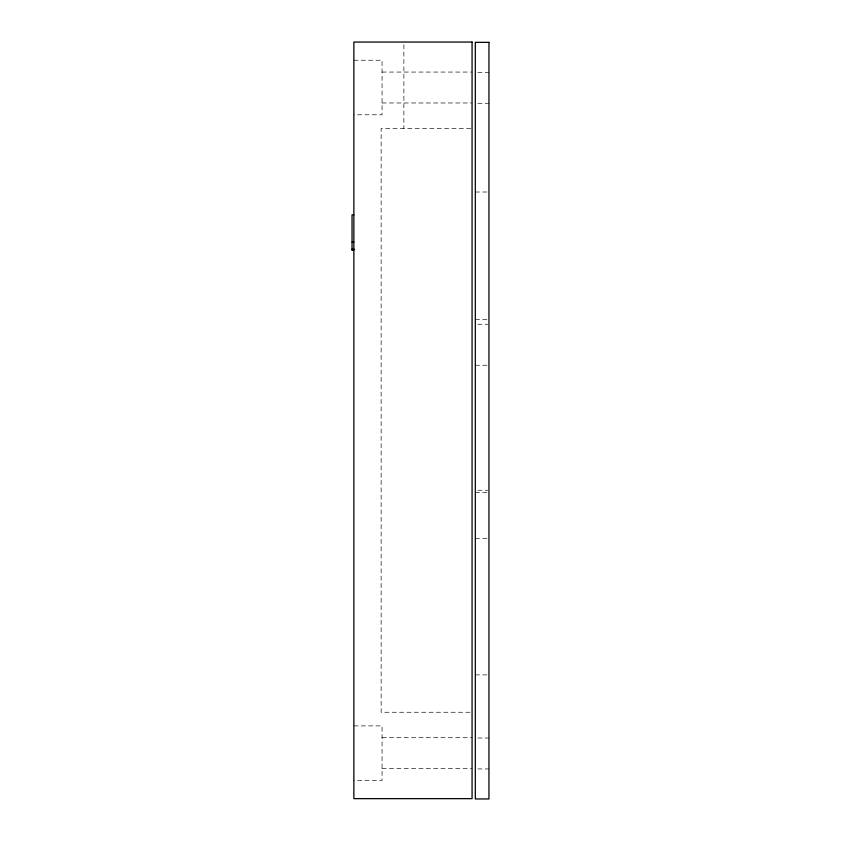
<?xml version="1.0" encoding="UTF-8"?>
<svg xmlns="http://www.w3.org/2000/svg" width="841" height="841" viewBox="0 0 841 841"><rect width="100%" height="100%" fill="white"/><g stroke="black" fill="none" stroke-linecap="round" stroke-linejoin="round"><path stroke-width="0.63" stroke-dasharray="4.21 3.15" d="M353.861 60.237L382.056 60.237L382.056 114.797L353.861 114.797M382.056 72.063L472.074 72.063M477.793 72.368L488.957 72.368M382.056 102.98L472.074 102.98M477.793 103.285L488.957 103.285M470.781 128.442L381.141 128.442L381.141 712.253L470.781 712.253M475.312 192.011L488.957 192.011M475.312 319.317L487.717 319.317M477.793 324.258L487.717 324.258M475.312 365.246L488.957 365.246M477.793 490.25L487.717 490.25M475.312 492.553L487.717 492.553M475.312 538.482L487.717 538.482M475.312 674.881L487.717 674.881M353.861 725.899L382.056 725.899L382.056 780.459L353.861 780.459M382.056 737.715L472.074 737.715M477.793 738.02L488.957 738.02M382.056 768.632L472.074 768.632M477.793 768.937L488.957 768.937M403.88 44.668L403.88 128.442"/><path stroke-width="1.26" d="M353.861 214.833L352.043 214.833L352.043 250.134M352.043 242.113L353.861 242.113M352.043 249.115L353.861 249.115M352.043 249.735L353.861 249.735M352.043 249.777L353.861 249.777M472.074 42.05L353.861 42.05L353.861 798.645L472.074 798.645L472.074 42.05M488.957 42.355L475.312 42.355L475.312 798.95L488.957 798.95L488.957 42.355"/></g></svg>
